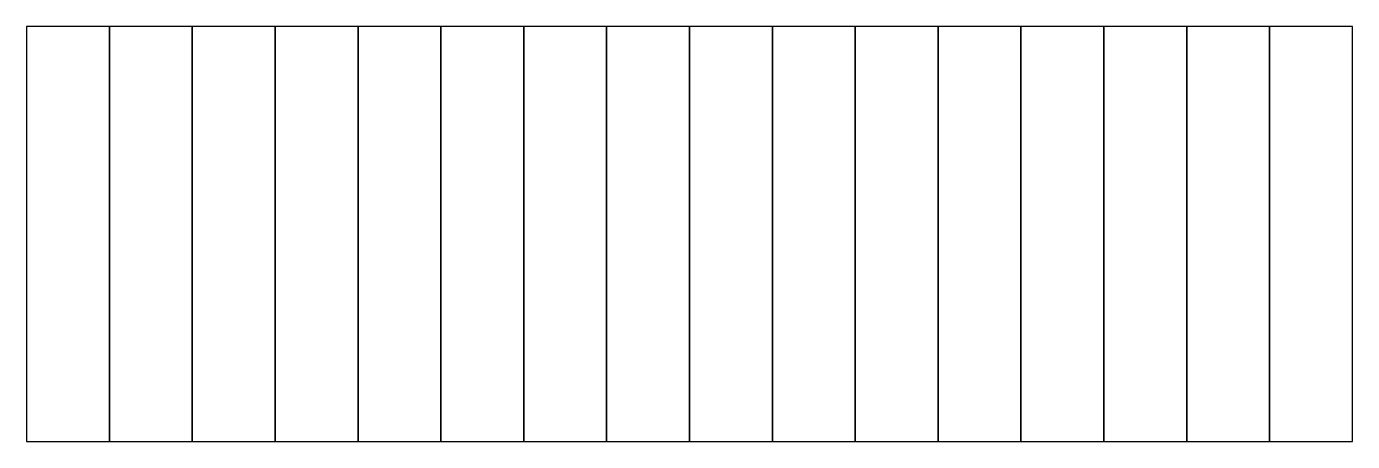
# Model space of a CAD drawing. Header units: millimetres. Extents: x 0 to 8000, y 0 to 2500.
import ezdxf

# ---------------------------------------------------------------- set-up
doc = ezdxf.new("R2010")
doc.units = ezdxf.units.MM

msp = doc.modelspace()

# ---------------------------------------------------------------- linework, layer by layer
at = {"color": 1}
for points in [[(8000, 2500), (0, 2500)], [(0, 2500), (0, 0)], [(8000, 0), (8000, 2500)], [(0, 0), (8000, 0)]]:
    msp.add_lwpolyline(points, dxfattribs=at)
for points in [[(500, 2500), (0, 2500)], [(0, 2500), (0, 0)], [(500, 0), (500, 2500)], [(1000, 2500), (500, 2500)], [(500, 2500), (500, 0)], [(1000, 0), (1000, 2500)], [(1500, 2500), (1000, 2500)], [(1000, 2500), (1000, 0)], [(1500, 0), (1500, 2500)], [(2000, 2500), (1500, 2500)], [(1500, 2500), (1500, 0)], [(2000, 0), (2000, 2500)], [(2500, 2500), (2000, 2500)], [(2000, 2500), (2000, 0)], [(2500, 0), (2500, 2500)], [(3000, 2500), (2500, 2500)], [(2500, 2500), (2500, 0)], [(3000, 0), (3000, 2500)], [(3500, 2500), (3000, 2500)], [(3000, 2500), (3000, 0)], [(3500, 0), (3500, 2500)], [(4000, 2500), (3500, 2500)], [(3500, 2500), (3500, 0)], [(4000, 0), (4000, 2500)], [(4500, 2500), (4000, 2500)], [(4000, 2500), (4000, 0)], [(4500, 0), (4500, 2500)], [(5000, 2500), (4500, 2500)], [(4500, 2500), (4500, 0)], [(5000, 0), (5000, 2500)], [(5500, 2500), (5000, 2500)], [(5000, 2500), (5000, 0)], [(5500, 0), (5500, 2500)], [(6000, 2500), (5500, 2500)], [(5500, 2500), (5500, 0)], [(6000, 0), (6000, 2500)], [(6500, 2500), (6000, 2500)], [(6000, 2500), (6000, 0)], [(6500, 0), (6500, 2500)], [(7000, 2500), (6500, 2500)], [(6500, 2500), (6500, 0)], [(7000, 0), (7000, 2500)], [(7500, 2500), (7000, 2500)], [(7000, 2500), (7000, 0)], [(7500, 0), (7500, 2500)], [(8000, 2500), (7500, 2500)], [(7500, 2500), (7500, 0)], [(8000, 0), (8000, 2500)], [(0, 0), (500, 0)], [(500, 0), (1000, 0)], [(1000, 0), (1500, 0)], [(1500, 0), (2000, 0)], [(2000, 0), (2500, 0)], [(2500, 0), (3000, 0)], [(3000, 0), (3500, 0)], [(3500, 0), (4000, 0)], [(4000, 0), (4500, 0)], [(4500, 0), (5000, 0)], [(5000, 0), (5500, 0)], [(5500, 0), (6000, 0)], [(6000, 0), (6500, 0)], [(6500, 0), (7000, 0)], [(7000, 0), (7500, 0)], [(7500, 0), (8000, 0)]]:
    msp.add_lwpolyline(points)

doc.saveas('drawing.dxf')
